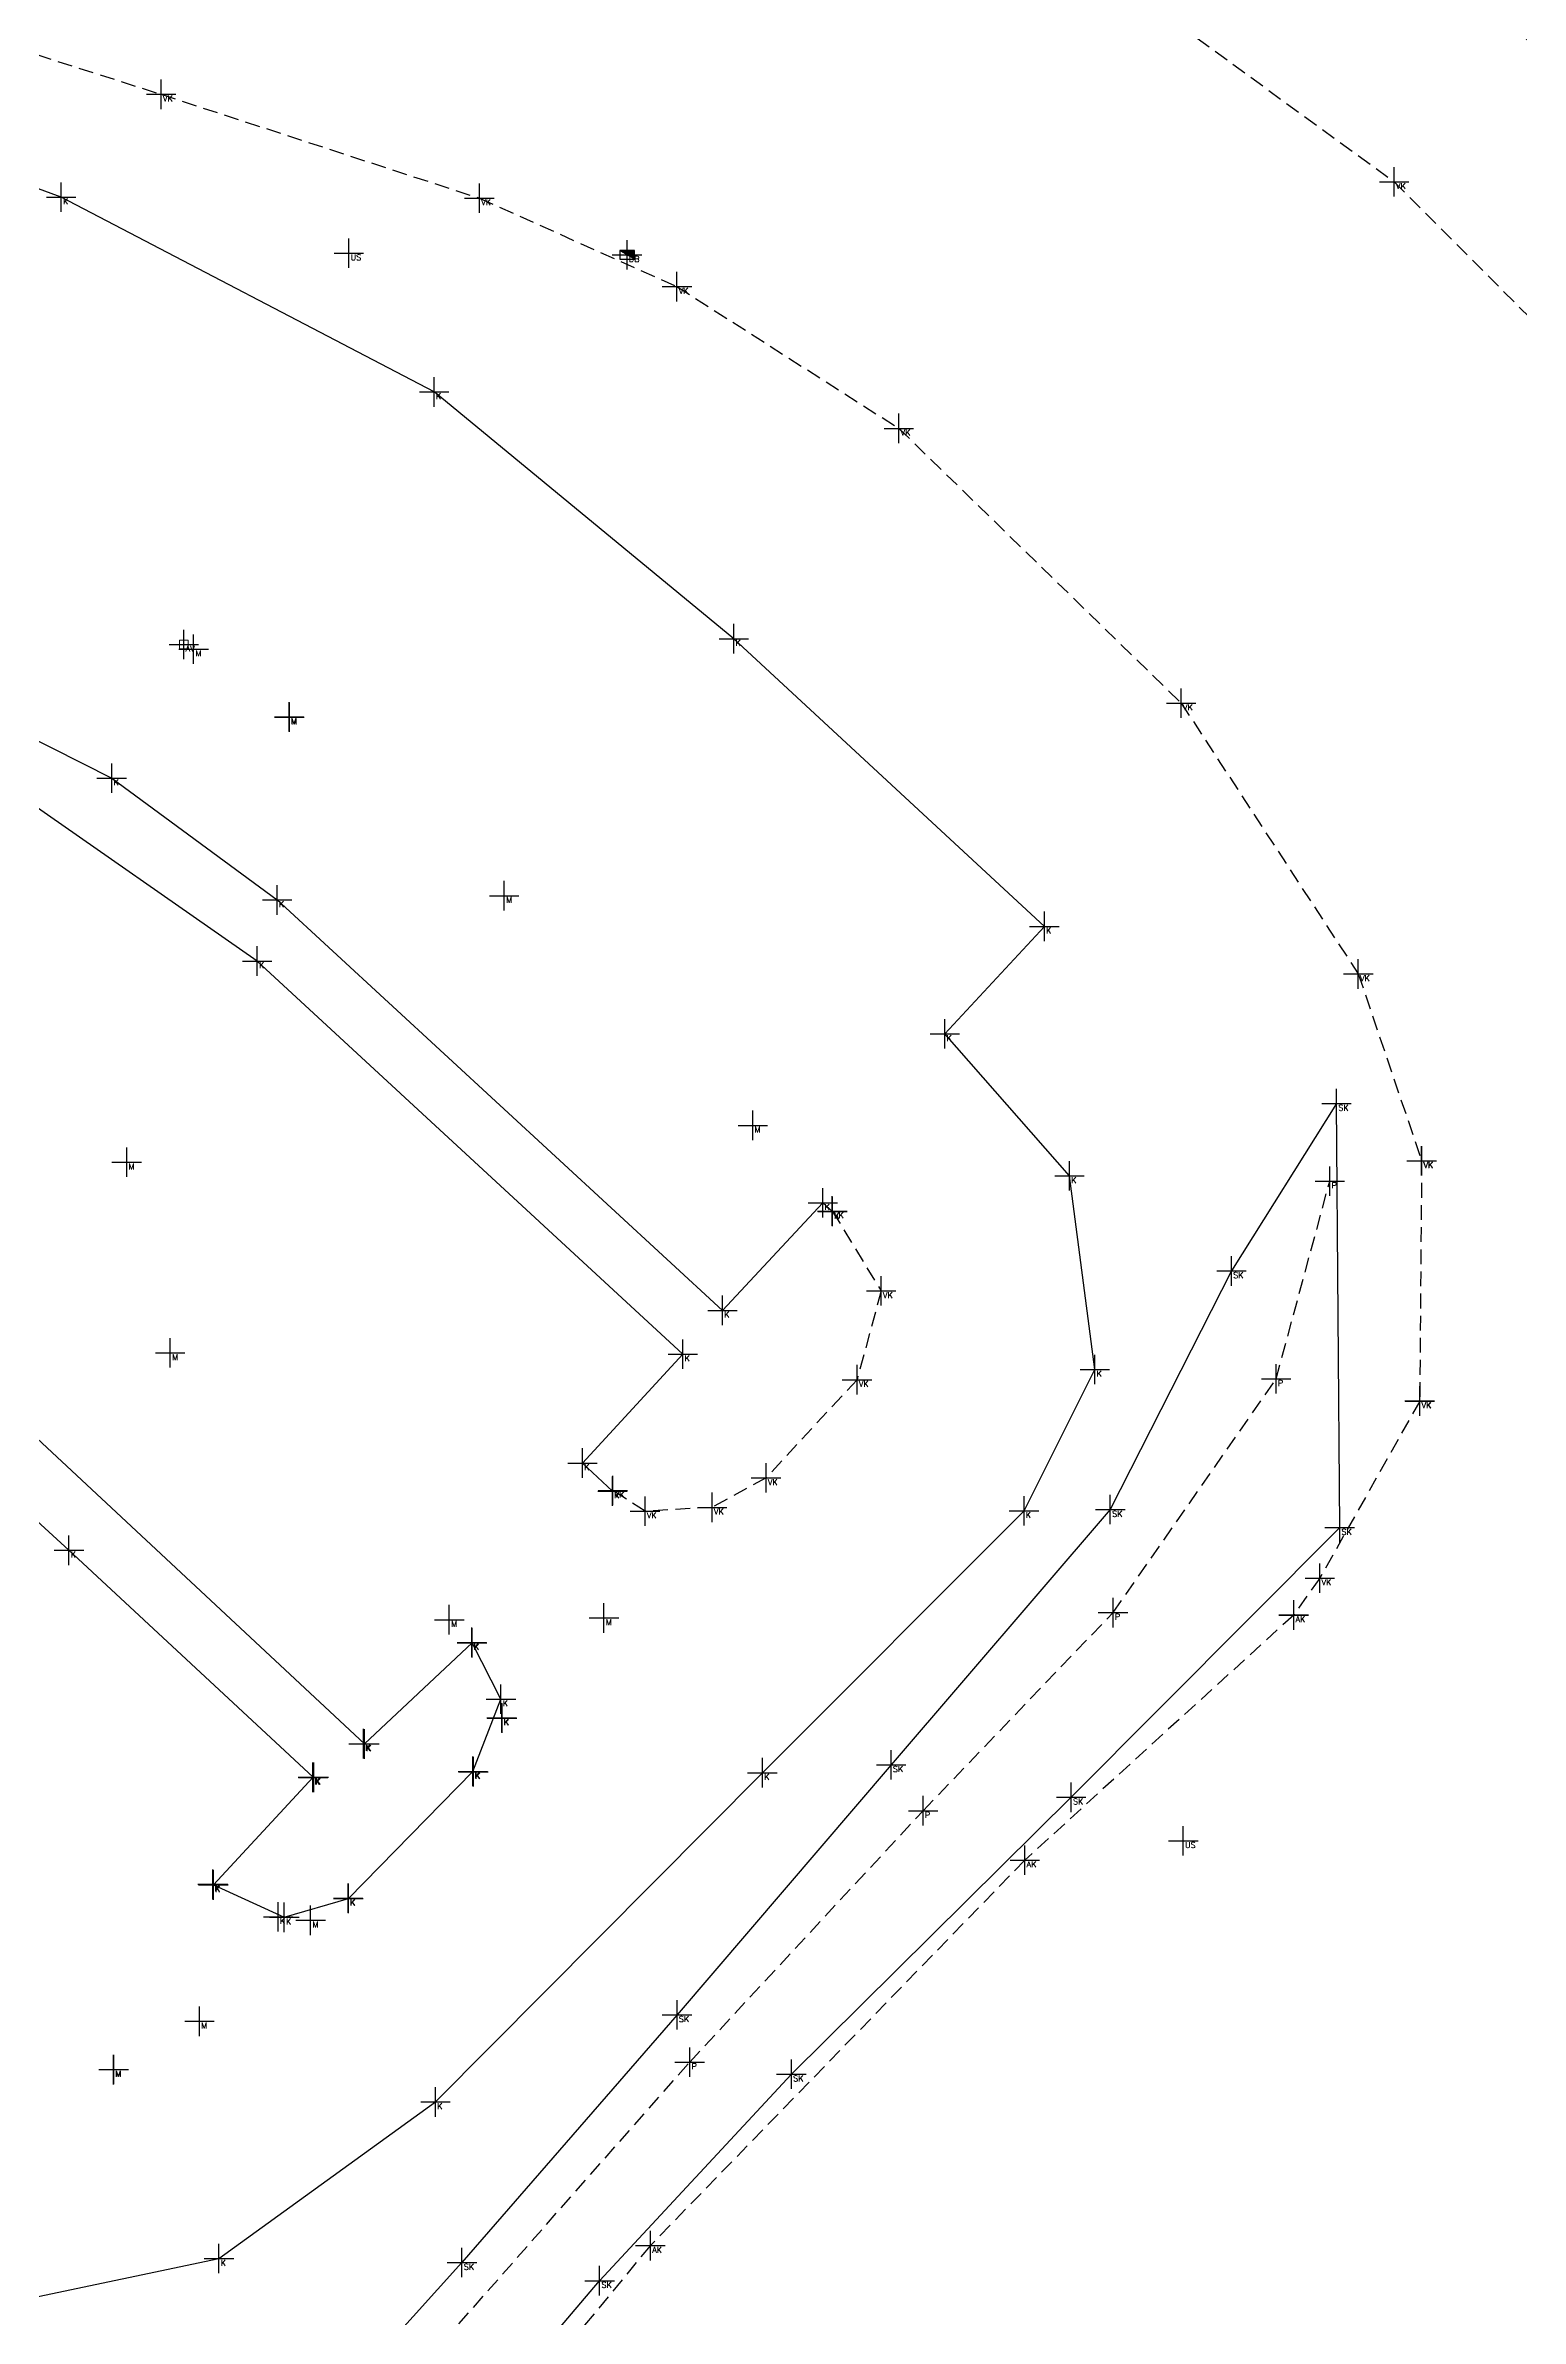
# Model space of a CAD drawing. Header units: metres. Extents: x 113488 to 113987, y 6281306 to 6282136.
# Drawn here: x 113759.7 to 113809.7, y 6281435.2 to 6281512.3 of the extents above; entities that cross this region are included whole.
import ezdxf
from ezdxf.enums import TextEntityAlignment as Align

# ---------------------------------------------------------------- set-up
doc = ezdxf.new("R2010")
doc.units = ezdxf.units.M
doc.header["$PDMODE"] = 2
doc.header["$PDSIZE"] = 0.5
doc.linetypes.add('DASHED', pattern=[0.75, 0.5, -0.25])
doc.linetypes.add('HIDDEN2', pattern=[0.1875, 0.125, -0.0625])
for name, color, linetype in [('M-0CODE', 7, 'Continuous'), ('M-2VA', 7, 'Continuous'), ('M-3YTOR', 7, 'Continuous'), ('M-BEF-BRUNNAR-INMÄTT', 7, 'Continuous'), ('M-BEF-SLÄNT', 4, 'Continuous'), ('M-BEF-VA-V', 4, 'HIDDEN2'), ('M-BEF-VA-V-INMÄTT', 7, 'Continuous'), ('M-BEF-VÄGKANT', 6, 'DASHED'), ('M-BEF-VÄGKANTSTÖD', 1, 'Continuous'), ('pntdesc', 1, 'Continuous')]:
    doc.layers.add(name, color=color, linetype=linetype)
doc.styles.get("Standard").update_dxf_attribs({"font": 'simplex8.shx'})

# ---------------------------------------------------------------- blocks, each defined once
blk = doc.blocks.new('meas')
at = {"color": 0}
blk.add_point((0, 0), dxfattribs=at)
at = {"layer": 'pntdesc'}
blk.add_attdef('PNTDESC', text='', height=1, dxfattribs=at).set_placement((0.3, -0.21), align=Align.TOP_LEFT)
blk = doc.blocks.new('AV')
at = {"layer": 'M-BEF-VA-V', "linetype": 'Continuous', "lineweight": 0, "flags": 128}
blk.add_lwpolyline([(-0.15, 0.15), (-0.15, -0.15), (0.15, -0.15), (0.15, 0.15)], close=True, dxfattribs=at)
blk = doc.blocks.new('BEF-DB')
blk.add_hatch(color=256).paths.add_polyline_path([(-0.25, 0.15), (0.25, -0.15), (0.25, 0.15)])
blk.add_line((0.25, -0.15), (-0.25, 0.15))
at = {"flags": 128}
blk.add_lwpolyline([(-0.25, 0.15), (-0.25, -0.15), (0.25, -0.15), (0.25, 0.15)], close=True, dxfattribs=at)

msp = doc.modelspace()

# ---------------------------------------------------------------- linework, layer by layer
at = {"layer": 'M-BEF-SLÄNT'}
msp.add_polyline3d([(113768.098, 6281431.954, 5.44), (113768.102, 6281431.971, 5.442), (113768.137, 6281431.977, 5.442), (113768.968, 6281429.885, 5.436), (113771.032, 6281427.725, 5.993), (113778.492, 6281436.518, 6.127), (113784.99, 6281443.517, 6.197), (113794.471, 6281452.903, 6.258), (113803.568, 6281462.046, 6.213), (113803.462, 6281476.42, 5.64), (113799.901, 6281470.744, 5.773), (113795.796, 6281462.657, 5.807), (113788.368, 6281454.004, 5.699), (113781.113, 6281445.529, 5.641), (113773.827, 6281437.132, 5.543), (113768.878, 6281431.641, 5.451), (113765.572, 6281432.155, 5.384), (113756.387, 6281433.141, 5.296), (113749.931, 6281434.579, 5.246), (113737.029, 6281437.551, 5.091), (113725.431, 6281441.597, 4.809), (113714.817, 6281446.565, 4.675)], dxfattribs=at)
at = {"layer": 'M-BEF-VÄGKANT'}
for points in [[(113813.984, 6281508.011, 5.586), (113807.119, 6281515.565, 5.636), (113799.623, 6281523.8, 5.732), (113792.608, 6281531.566, 5.835), (113786.156, 6281538.61, 5.852), (113783.6, 6281540.518, 5.856), (113778.937, 6281539.776, 5.81), (113777.174, 6281537.355, 5.766), (113775.576, 6281532.769, 5.688), (113775.482, 6281525.881, 5.591), (113777.774, 6281522.976, 5.556), (113777.781, 6281522.979, 5.556), (113781.961, 6281520.845, 5.576), (113789.107, 6281518.112, 5.63), (113796.316, 6281514.301, 5.679), (113805.415, 6281507.664, 5.723), (113812.429, 6281500.635, 5.792)], [(113750.13, 6281514.939, 5.754), (113763.634, 6281510.631, 5.526), (113774.416, 6281507.111, 5.402), (113781.112, 6281504.113, 5.392), (113788.632, 6281499.307, 5.39), (113798.199, 6281489.993, 5.505), (113804.198, 6281480.813, 5.704), (113806.346, 6281474.481, 5.885), (113806.345, 6281474.477, 5.882), (113806.28, 6281466.338, 6.15), (113806.283, 6281466.334, 6.145), (113802.893, 6281460.334, 6.232)], [(113770.74, 6281431.677, 5.109), (113781.544, 6281443.927, 5.234), (113789.452, 6281452.45, 5.245), (113795.889, 6281459.164, 5.358), (113801.414, 6281467.086, 5.36), (113803.232, 6281473.79, 5.535)], [(113786.376, 6281472.776, 5.893), (113788.031, 6281470.07, 5.839), (113787.214, 6281467.059, 5.816), (113784.131, 6281463.73, 5.763), (113782.305, 6281462.73, 5.721), (113780.029, 6281462.604, 5.713), (113778.941, 6281463.305, 5.7)], [(113802.893, 6281460.334, 6.232), (113802.01, 6281459.087, 6.226), (113802.009, 6281459.083, 6.227), (113792.901, 6281450.775, 6.175), (113780.211, 6281437.708, 6.077), (113772.106, 6281427.894, 6.047), (113760.41, 6281424.385, 3.032), (113750.508, 6281425.877, 3.39), (113741.544, 6281428.698, 3.625), (113730.238, 6281432.672, 3.896), (113720.318, 6281436.909, 4.081), (113711.766, 6281441.252, 4.216), (113710.817, 6281443.186, 4.262), (113711.551, 6281445.591, 4.42)]]:
    msp.add_polyline3d(points, dxfattribs=at)
at = {"layer": 'M-BEF-VÄGKANTSTÖD'}
for points in [[(113707.716, 6281518.907, 5.902), (113710.262, 6281518.706, 5.879), (113707.591, 6281514.488, 5.916), (113720.414, 6281506.393, 5.741), (113729.531, 6281500.664, 5.645), (113734.065, 6281498.577, 5.629), (113744.203, 6281494.947, 5.755), (113754.775, 6281491.077, 5.708), (113761.959, 6281487.451, 5.616), (113767.565, 6281483.322, 5.674), (113782.655, 6281469.409, 5.98), (113786.055, 6281473.057, 5.896), (113786.383, 6281472.759, 5.89)], [(113778.929, 6281463.283, 5.698), (113777.911, 6281464.235, 5.692), (113781.312, 6281467.925, 5.81), (113766.889, 6281481.25, 5.644), (113758.693, 6281486.96, 5.614), (113752.34, 6281489.805, 5.741), (113747.8, 6281491.416, 5.807), (113734.181, 6281496.381, 5.63), (113730.393, 6281497.893, 5.618), (113726.439, 6281500.152, 5.661), (113718.363, 6281505.25, 5.796), (113707.344, 6281512.277, 5.964)], [(113784.005, 6281453.738, 5.828), (113792.871, 6281462.615, 5.918), (113795.269, 6281467.407, 5.967), (113794.411, 6281473.967, 6.029), (113790.187, 6281478.781, 6.036), (113793.56, 6281482.426, 6.128), (113783.037, 6281492.177, 6.004), (113772.882, 6281500.54, 5.844), (113760.248, 6281507.144, 5.957), (113751.863, 6281510.219, 5.988), (113751.863, 6281510.213, 5.989)], [(113753.465, 6281467.725, 5.412), (113760.51, 6281461.276, 5.499), (113768.78, 6281453.587, 5.614), (113765.402, 6281449.932, 5.531), (113767.805, 6281448.837, 5.511), (113769.977, 6281449.477, 5.541), (113774.196, 6281453.782, 5.596), (113775.148, 6281456.232, 5.588), (113774.168, 6281458.139, 5.547), (113770.521, 6281454.712, 5.595), (113757.227, 6281467.109, 5.467)], [(113772.931, 6281442.577, 5.692), (113784.005, 6281453.738, 5.828)], [(113711.545, 6281445.562, 4.422), (113713.265, 6281448.039, 4.65), (113715.253, 6281449.383, 4.745), (113717.861, 6281449.152, 4.76), (113720.26, 6281448.29, 4.799), (113735.519, 6281442.805, 5.092), (113750.373, 6281437.426, 5.428), (113754.06, 6281436.379, 5.478), (113759.038, 6281435.891, 5.517), (113765.591, 6281437.268, 5.564), (113772.931, 6281442.577, 5.692)]]:
    msp.add_polyline3d(points, dxfattribs=at)

# ---------------------------------------------------------------- block references
at = {"layer": 'M-0CODE', "color": 7}
ref = msp.add_blockref('meas', (113769.995, 6281505.246, 6.808), dxfattribs=dict(at, xscale=0.2, yscale=0.2, zscale=0.2))
ref.add_attrib('PNTDESC', 'US', dxfattribs={"layer": 'pntdesc', "height": 0.2}).set_placement((113770.055, 6281505.204, 6.808), align=Align.TOP_LEFT)
ref = msp.add_blockref('meas', (113798.268, 6281451.43, 4.782), dxfattribs=dict(at, xscale=0.2, yscale=0.2, zscale=0.2))
ref.add_attrib('PNTDESC', 'US', dxfattribs={"layer": 'pntdesc', "height": 0.2}).set_placement((113798.328, 6281451.388, 4.782), align=Align.TOP_LEFT)
at = {"layer": 'M-2VA', "color": 150}
ref = msp.add_blockref('meas', (113779.421, 6281505.189, 5.37), dxfattribs=dict(at, xscale=0.2, yscale=0.2, zscale=0.2))
ref.add_attrib('PNTDESC', 'DB', dxfattribs={"layer": 'pntdesc', "height": 0.2}).set_placement((113779.481, 6281505.147, 5.37), align=Align.TOP_LEFT)
at = {"layer": 'M-2VA', "color": 130}
ref = msp.add_blockref('meas', (113764.401, 6281491.982, 5.521), dxfattribs=dict(at, xscale=0.2, yscale=0.2, zscale=0.2))
ref.add_attrib('PNTDESC', 'AV', dxfattribs={"layer": 'pntdesc', "height": 0.2}).set_placement((113764.461, 6281491.94, 5.521), align=Align.TOP_LEFT)
at = {"layer": 'M-3YTOR', "color": 50}
ref = msp.add_blockref('meas', (113763.634, 6281510.631, 5.526), dxfattribs=dict(at, xscale=0.2, yscale=0.2, zscale=0.2))
ref.add_attrib('PNTDESC', 'VK', dxfattribs={"layer": 'pntdesc', "height": 0.2}).set_placement((113763.694, 6281510.589, 5.526), align=Align.TOP_LEFT)
ref = msp.add_blockref('meas', (113805.415, 6281507.664, 5.723), dxfattribs=dict(at, xscale=0.2, yscale=0.2, zscale=0.2))
ref.add_attrib('PNTDESC', 'VK', dxfattribs={"layer": 'pntdesc', "height": 0.2}).set_placement((113805.475, 6281507.622, 5.723), align=Align.TOP_LEFT)
at = {"layer": 'M-3YTOR', "color": 130}
ref = msp.add_blockref('meas', (113760.248, 6281507.144, 5.957), dxfattribs=dict(at, xscale=0.2, yscale=0.2, zscale=0.2))
ref.add_attrib('PNTDESC', 'K', dxfattribs={"layer": 'pntdesc', "height": 0.2}).set_placement((113760.308, 6281507.102, 5.957), align=Align.TOP_LEFT)
at = {"layer": 'M-3YTOR', "color": 50}
ref = msp.add_blockref('meas', (113774.416, 6281507.111, 5.402), dxfattribs=dict(at, xscale=0.2, yscale=0.2, zscale=0.2))
ref.add_attrib('PNTDESC', 'VK', dxfattribs={"layer": 'pntdesc', "height": 0.2}).set_placement((113774.476, 6281507.069, 5.402), align=Align.TOP_LEFT)
ref = msp.add_blockref('meas', (113781.112, 6281504.113, 5.392), dxfattribs=dict(at, xscale=0.2, yscale=0.2, zscale=0.2))
ref.add_attrib('PNTDESC', 'VK', dxfattribs={"layer": 'pntdesc', "height": 0.2}).set_placement((113781.172, 6281504.071, 5.392), align=Align.TOP_LEFT)
at = {"layer": 'M-3YTOR', "color": 130}
ref = msp.add_blockref('meas', (113772.882, 6281500.54, 5.844), dxfattribs=dict(at, xscale=0.2, yscale=0.2, zscale=0.2))
ref.add_attrib('PNTDESC', 'K', dxfattribs={"layer": 'pntdesc', "height": 0.2}).set_placement((113772.942, 6281500.498, 5.844), align=Align.TOP_LEFT)
at = {"layer": 'M-3YTOR', "color": 50}
ref = msp.add_blockref('meas', (113788.632, 6281499.307, 5.39), dxfattribs=dict(at, xscale=0.2, yscale=0.2, zscale=0.2))
ref.add_attrib('PNTDESC', 'VK', dxfattribs={"layer": 'pntdesc', "height": 0.2}).set_placement((113788.692, 6281499.265, 5.39), align=Align.TOP_LEFT)
at = {"layer": 'M-3YTOR', "color": 130}
ref = msp.add_blockref('meas', (113783.037, 6281492.177, 6.004), dxfattribs=dict(at, xscale=0.2, yscale=0.2, zscale=0.2))
ref.add_attrib('PNTDESC', 'K', dxfattribs={"layer": 'pntdesc', "height": 0.2}).set_placement((113783.097, 6281492.135, 6.004), align=Align.TOP_LEFT)
at = {"layer": 'M-3YTOR', "color": 90}
ref = msp.add_blockref('meas', (113764.733, 6281491.823, 5.525), dxfattribs=dict(at, xscale=0.2, yscale=0.2, zscale=0.2))
ref.add_attrib('PNTDESC', 'M', dxfattribs={"layer": 'pntdesc', "height": 0.2}).set_placement((113764.793, 6281491.781, 5.525), align=Align.TOP_LEFT)
at = {"layer": 'M-3YTOR', "color": 50}
ref = msp.add_blockref('meas', (113798.199, 6281489.993, 5.505), dxfattribs=dict(at, xscale=0.2, yscale=0.2, zscale=0.2))
ref.add_attrib('PNTDESC', 'VK', dxfattribs={"layer": 'pntdesc', "height": 0.2}).set_placement((113798.259, 6281489.951, 5.505), align=Align.TOP_LEFT)
at = {"layer": 'M-3YTOR', "color": 90}
ref = msp.add_blockref('meas', (113767.971, 6281489.531, 5.583), dxfattribs=dict(at, xscale=0.2, yscale=0.2, zscale=0.2))
ref.add_attrib('PNTDESC', 'M', dxfattribs={"layer": 'pntdesc', "height": 0.2}).set_placement((113768.031, 6281489.489, 5.583), align=Align.TOP_LEFT)
ref = msp.add_blockref('meas', (113767.977, 6281489.516, 5.58), dxfattribs=dict(at, xscale=0.2, yscale=0.2, zscale=0.2))
ref.add_attrib('PNTDESC', 'M', dxfattribs={"layer": 'pntdesc', "height": 0.2}).set_placement((113768.037, 6281489.474, 5.58), align=Align.TOP_LEFT)
at = {"layer": 'M-3YTOR', "color": 130}
ref = msp.add_blockref('meas', (113761.959, 6281487.451, 5.616), dxfattribs=dict(at, xscale=0.2, yscale=0.2, zscale=0.2))
ref.add_attrib('PNTDESC', 'K', dxfattribs={"layer": 'pntdesc', "height": 0.2}).set_placement((113762.019, 6281487.409, 5.616), align=Align.TOP_LEFT)
ref = msp.add_blockref('meas', (113767.565, 6281483.322, 5.674), dxfattribs=dict(at, xscale=0.2, yscale=0.2, zscale=0.2))
ref.add_attrib('PNTDESC', 'K', dxfattribs={"layer": 'pntdesc', "height": 0.2}).set_placement((113767.625, 6281483.28, 5.674), align=Align.TOP_LEFT)
at = {"layer": 'M-3YTOR', "color": 90}
ref = msp.add_blockref('meas', (113775.259, 6281483.465, 5.737), dxfattribs=dict(at, xscale=0.2, yscale=0.2, zscale=0.2))
ref.add_attrib('PNTDESC', 'M', dxfattribs={"layer": 'pntdesc', "height": 0.2}).set_placement((113775.319, 6281483.423, 5.737), align=Align.TOP_LEFT)
at = {"layer": 'M-3YTOR', "color": 130}
ref = msp.add_blockref('meas', (113793.56, 6281482.426, 6.128), dxfattribs=dict(at, xscale=0.2, yscale=0.2, zscale=0.2))
ref.add_attrib('PNTDESC', 'K', dxfattribs={"layer": 'pntdesc', "height": 0.2}).set_placement((113793.62, 6281482.384, 6.128), align=Align.TOP_LEFT)
ref = msp.add_blockref('meas', (113766.889, 6281481.25, 5.644), dxfattribs=dict(at, xscale=0.2, yscale=0.2, zscale=0.2))
ref.add_attrib('PNTDESC', 'K', dxfattribs={"layer": 'pntdesc', "height": 0.2}).set_placement((113766.949, 6281481.208, 5.644), align=Align.TOP_LEFT)
at = {"layer": 'M-3YTOR', "color": 50}
ref = msp.add_blockref('meas', (113804.198, 6281480.813, 5.704), dxfattribs=dict(at, xscale=0.2, yscale=0.2, zscale=0.2))
ref.add_attrib('PNTDESC', 'VK', dxfattribs={"layer": 'pntdesc', "height": 0.2}).set_placement((113804.258, 6281480.771, 5.704), align=Align.TOP_LEFT)
at = {"layer": 'M-3YTOR', "color": 130}
ref = msp.add_blockref('meas', (113790.187, 6281478.781, 6.036), dxfattribs=dict(at, xscale=0.2, yscale=0.2, zscale=0.2))
ref.add_attrib('PNTDESC', 'K', dxfattribs={"layer": 'pntdesc', "height": 0.2}).set_placement((113790.247, 6281478.739, 6.036), align=Align.TOP_LEFT)
at = {"layer": 'M-3YTOR', "color": 20}
ref = msp.add_blockref('meas', (113803.462, 6281476.42, 5.64), dxfattribs=dict(at, xscale=0.2, yscale=0.2, zscale=0.2))
ref.add_attrib('PNTDESC', 'SK', dxfattribs={"layer": 'pntdesc', "height": 0.2}).set_placement((113803.522, 6281476.378, 5.64), align=Align.TOP_LEFT)
at = {"layer": 'M-3YTOR', "color": 90}
ref = msp.add_blockref('meas', (113783.682, 6281475.681, 5.866), dxfattribs=dict(at, xscale=0.2, yscale=0.2, zscale=0.2))
ref.add_attrib('PNTDESC', 'M', dxfattribs={"layer": 'pntdesc', "height": 0.2}).set_placement((113783.742, 6281475.639, 5.866), align=Align.TOP_LEFT)
ref = msp.add_blockref('meas', (113762.467, 6281474.431, 5.434), dxfattribs=dict(at, xscale=0.2, yscale=0.2, zscale=0.2))
ref.add_attrib('PNTDESC', 'M', dxfattribs={"layer": 'pntdesc', "height": 0.2}).set_placement((113762.527, 6281474.389, 5.434), align=Align.TOP_LEFT)
at = {"layer": 'M-3YTOR', "color": 50}
ref = msp.add_blockref('meas', (113806.345, 6281474.477, 5.882), dxfattribs=dict(at, xscale=0.2, yscale=0.2, zscale=0.2))
ref.add_attrib('PNTDESC', 'VK', dxfattribs={"layer": 'pntdesc', "height": 0.2}).set_placement((113806.405, 6281474.435, 5.882), align=Align.TOP_LEFT)
ref = msp.add_blockref('meas', (113806.346, 6281474.481, 5.885), dxfattribs=dict(at, xscale=0.2, yscale=0.2, zscale=0.2))
ref.add_attrib('PNTDESC', 'VK', dxfattribs={"layer": 'pntdesc', "height": 0.2}).set_placement((113806.406, 6281474.439, 5.885), align=Align.TOP_LEFT)
at = {"layer": 'M-3YTOR', "color": 130}
ref = msp.add_blockref('meas', (113794.411, 6281473.967, 6.029), dxfattribs=dict(at, xscale=0.2, yscale=0.2, zscale=0.2))
ref.add_attrib('PNTDESC', 'K', dxfattribs={"layer": 'pntdesc', "height": 0.2}).set_placement((113794.471, 6281473.925, 6.029), align=Align.TOP_LEFT)
at = {"layer": 'M-3YTOR', "color": 164}
ref = msp.add_blockref('meas', (113803.232, 6281473.79, 5.535), dxfattribs=dict(at, xscale=0.2, yscale=0.2, zscale=0.2))
ref.add_attrib('PNTDESC', 'P', dxfattribs={"layer": 'pntdesc', "height": 0.2}).set_placement((113803.292, 6281473.748, 5.535), align=Align.TOP_LEFT)
at = {"layer": 'M-3YTOR', "color": 130}
ref = msp.add_blockref('meas', (113786.055, 6281473.057, 5.896), dxfattribs=dict(at, xscale=0.2, yscale=0.2, zscale=0.2))
ref.add_attrib('PNTDESC', 'K', dxfattribs={"layer": 'pntdesc', "height": 0.2}).set_placement((113786.115, 6281473.015, 5.896), align=Align.TOP_LEFT)
at = {"layer": 'M-3YTOR', "color": 50}
ref = msp.add_blockref('meas', (113786.376, 6281472.776, 5.893), dxfattribs=dict(at, xscale=0.2, yscale=0.2, zscale=0.2))
ref.add_attrib('PNTDESC', 'VK', dxfattribs={"layer": 'pntdesc', "height": 0.2}).set_placement((113786.436, 6281472.734, 5.893), align=Align.TOP_LEFT)
at = {"layer": 'M-3YTOR', "color": 130}
ref = msp.add_blockref('meas', (113786.383, 6281472.759, 5.89), dxfattribs=dict(at, xscale=0.2, yscale=0.2, zscale=0.2))
ref.add_attrib('PNTDESC', 'K', dxfattribs={"layer": 'pntdesc', "height": 0.2}).set_placement((113786.443, 6281472.717, 5.89), align=Align.TOP_LEFT)
at = {"layer": 'M-3YTOR', "color": 20}
ref = msp.add_blockref('meas', (113799.901, 6281470.744, 5.773), dxfattribs=dict(at, xscale=0.2, yscale=0.2, zscale=0.2))
ref.add_attrib('PNTDESC', 'SK', dxfattribs={"layer": 'pntdesc', "height": 0.2}).set_placement((113799.961, 6281470.702, 5.773), align=Align.TOP_LEFT)
at = {"layer": 'M-3YTOR', "color": 50}
ref = msp.add_blockref('meas', (113788.031, 6281470.07, 5.839), dxfattribs=dict(at, xscale=0.2, yscale=0.2, zscale=0.2))
ref.add_attrib('PNTDESC', 'VK', dxfattribs={"layer": 'pntdesc', "height": 0.2}).set_placement((113788.091, 6281470.028, 5.839), align=Align.TOP_LEFT)
at = {"layer": 'M-3YTOR', "color": 130}
ref = msp.add_blockref('meas', (113782.655, 6281469.409, 5.98), dxfattribs=dict(at, xscale=0.2, yscale=0.2, zscale=0.2))
ref.add_attrib('PNTDESC', 'K', dxfattribs={"layer": 'pntdesc', "height": 0.2}).set_placement((113782.715, 6281469.367, 5.98), align=Align.TOP_LEFT)
at = {"layer": 'M-3YTOR', "color": 90}
ref = msp.add_blockref('meas', (113763.941, 6281467.969, 5.418), dxfattribs=dict(at, xscale=0.2, yscale=0.2, zscale=0.2))
ref.add_attrib('PNTDESC', 'M', dxfattribs={"layer": 'pntdesc', "height": 0.2}).set_placement((113764.001, 6281467.927, 5.418), align=Align.TOP_LEFT)
at = {"layer": 'M-3YTOR', "color": 130}
ref = msp.add_blockref('meas', (113781.312, 6281467.925, 5.81), dxfattribs=dict(at, xscale=0.2, yscale=0.2, zscale=0.2))
ref.add_attrib('PNTDESC', 'K', dxfattribs={"layer": 'pntdesc', "height": 0.2}).set_placement((113781.372, 6281467.883, 5.81), align=Align.TOP_LEFT)
ref = msp.add_blockref('meas', (113795.269, 6281467.407, 5.967), dxfattribs=dict(at, xscale=0.2, yscale=0.2, zscale=0.2))
ref.add_attrib('PNTDESC', 'K', dxfattribs={"layer": 'pntdesc', "height": 0.2}).set_placement((113795.329, 6281467.365, 5.967), align=Align.TOP_LEFT)
at = {"layer": 'M-3YTOR', "color": 50}
ref = msp.add_blockref('meas', (113787.214, 6281467.059, 5.816), dxfattribs=dict(at, xscale=0.2, yscale=0.2, zscale=0.2))
ref.add_attrib('PNTDESC', 'VK', dxfattribs={"layer": 'pntdesc', "height": 0.2}).set_placement((113787.274, 6281467.017, 5.816), align=Align.TOP_LEFT)
at = {"layer": 'M-3YTOR', "color": 164}
ref = msp.add_blockref('meas', (113801.414, 6281467.086, 5.36), dxfattribs=dict(at, xscale=0.2, yscale=0.2, zscale=0.2))
ref.add_attrib('PNTDESC', 'P', dxfattribs={"layer": 'pntdesc', "height": 0.2}).set_placement((113801.474, 6281467.044, 5.36), align=Align.TOP_LEFT)
at = {"layer": 'M-3YTOR', "color": 50}
ref = msp.add_blockref('meas', (113806.28, 6281466.338, 6.15), dxfattribs=dict(at, xscale=0.2, yscale=0.2, zscale=0.2))
ref.add_attrib('PNTDESC', 'VK', dxfattribs={"layer": 'pntdesc', "height": 0.2}).set_placement((113806.34, 6281466.296, 6.15), align=Align.TOP_LEFT)
ref = msp.add_blockref('meas', (113806.283, 6281466.334, 6.145), dxfattribs=dict(at, xscale=0.2, yscale=0.2, zscale=0.2))
ref.add_attrib('PNTDESC', 'VK', dxfattribs={"layer": 'pntdesc', "height": 0.2}).set_placement((113806.343, 6281466.292, 6.145), align=Align.TOP_LEFT)
at = {"layer": 'M-3YTOR', "color": 130}
ref = msp.add_blockref('meas', (113777.911, 6281464.235, 5.692), dxfattribs=dict(at, xscale=0.2, yscale=0.2, zscale=0.2))
ref.add_attrib('PNTDESC', 'K', dxfattribs={"layer": 'pntdesc', "height": 0.2}).set_placement((113777.971, 6281464.193, 5.692), align=Align.TOP_LEFT)
at = {"layer": 'M-3YTOR', "color": 50}
ref = msp.add_blockref('meas', (113784.131, 6281463.73, 5.763), dxfattribs=dict(at, xscale=0.2, yscale=0.2, zscale=0.2))
ref.add_attrib('PNTDESC', 'VK', dxfattribs={"layer": 'pntdesc', "height": 0.2}).set_placement((113784.191, 6281463.688, 5.763), align=Align.TOP_LEFT)
at = {"layer": 'M-3YTOR', "color": 130}
ref = msp.add_blockref('meas', (113778.929, 6281463.283, 5.698), dxfattribs=dict(at, xscale=0.2, yscale=0.2, zscale=0.2))
ref.add_attrib('PNTDESC', 'K', dxfattribs={"layer": 'pntdesc', "height": 0.2}).set_placement((113778.989, 6281463.241, 5.698), align=Align.TOP_LEFT)
at = {"layer": 'M-3YTOR', "color": 50}
ref = msp.add_blockref('meas', (113778.939, 6281463.304, 5.698), dxfattribs=dict(at, xscale=0.2, yscale=0.2, zscale=0.2))
ref.add_attrib('PNTDESC', 'VK', dxfattribs={"layer": 'pntdesc', "height": 0.2}).set_placement((113778.999, 6281463.262, 5.698), align=Align.TOP_LEFT)
ref = msp.add_blockref('meas', (113778.941, 6281463.305, 5.7), dxfattribs=dict(at, xscale=0.2, yscale=0.2, zscale=0.2))
ref.add_attrib('PNTDESC', 'VK', dxfattribs={"layer": 'pntdesc', "height": 0.2}).set_placement((113779.001, 6281463.263, 5.7), align=Align.TOP_LEFT)
ref = msp.add_blockref('meas', (113780.029, 6281462.604, 5.713), dxfattribs=dict(at, xscale=0.2, yscale=0.2, zscale=0.2))
ref.add_attrib('PNTDESC', 'VK', dxfattribs={"layer": 'pntdesc', "height": 0.2}).set_placement((113780.089, 6281462.562, 5.713), align=Align.TOP_LEFT)
ref = msp.add_blockref('meas', (113782.305, 6281462.73, 5.721), dxfattribs=dict(at, xscale=0.2, yscale=0.2, zscale=0.2))
ref.add_attrib('PNTDESC', 'VK', dxfattribs={"layer": 'pntdesc', "height": 0.2}).set_placement((113782.365, 6281462.688, 5.721), align=Align.TOP_LEFT)
at = {"layer": 'M-3YTOR', "color": 130}
ref = msp.add_blockref('meas', (113792.871, 6281462.615, 5.918), dxfattribs=dict(at, xscale=0.2, yscale=0.2, zscale=0.2))
ref.add_attrib('PNTDESC', 'K', dxfattribs={"layer": 'pntdesc', "height": 0.2}).set_placement((113792.931, 6281462.573, 5.918), align=Align.TOP_LEFT)
at = {"layer": 'M-3YTOR', "color": 20}
ref = msp.add_blockref('meas', (113795.796, 6281462.657, 5.807), dxfattribs=dict(at, xscale=0.2, yscale=0.2, zscale=0.2))
ref.add_attrib('PNTDESC', 'SK', dxfattribs={"layer": 'pntdesc', "height": 0.2}).set_placement((113795.856, 6281462.615, 5.807), align=Align.TOP_LEFT)
ref = msp.add_blockref('meas', (113803.568, 6281462.046, 6.213), dxfattribs=dict(at, xscale=0.2, yscale=0.2, zscale=0.2))
ref.add_attrib('PNTDESC', 'SK', dxfattribs={"layer": 'pntdesc', "height": 0.2}).set_placement((113803.628, 6281462.004, 6.213), align=Align.TOP_LEFT)
at = {"layer": 'M-3YTOR', "color": 130}
ref = msp.add_blockref('meas', (113760.51, 6281461.276, 5.499), dxfattribs=dict(at, xscale=0.2, yscale=0.2, zscale=0.2))
ref.add_attrib('PNTDESC', 'K', dxfattribs={"layer": 'pntdesc', "height": 0.2}).set_placement((113760.57, 6281461.234, 5.499), align=Align.TOP_LEFT)
at = {"layer": 'M-3YTOR', "color": 50}
ref = msp.add_blockref('meas', (113802.893, 6281460.334, 6.232), dxfattribs=dict(at, xscale=0.2, yscale=0.2, zscale=0.2))
ref.add_attrib('PNTDESC', 'VK', dxfattribs={"layer": 'pntdesc', "height": 0.2}).set_placement((113802.953, 6281460.292, 6.232), align=Align.TOP_LEFT)
at = {"layer": 'M-3YTOR', "color": 90}
ref = msp.add_blockref('meas', (113773.397, 6281458.924, 5.565), dxfattribs=dict(at, xscale=0.2, yscale=0.2, zscale=0.2))
ref.add_attrib('PNTDESC', 'M', dxfattribs={"layer": 'pntdesc', "height": 0.2}).set_placement((113773.457, 6281458.882, 5.565), align=Align.TOP_LEFT)
ref = msp.add_blockref('meas', (113778.639, 6281458.983, 5.666), dxfattribs=dict(at, xscale=0.2, yscale=0.2, zscale=0.2))
ref.add_attrib('PNTDESC', 'M', dxfattribs={"layer": 'pntdesc', "height": 0.2}).set_placement((113778.699, 6281458.941, 5.666), align=Align.TOP_LEFT)
at = {"layer": 'M-3YTOR', "color": 164}
ref = msp.add_blockref('meas', (113795.889, 6281459.164, 5.358), dxfattribs=dict(at, xscale=0.2, yscale=0.2, zscale=0.2))
ref.add_attrib('PNTDESC', 'P', dxfattribs={"layer": 'pntdesc', "height": 0.2}).set_placement((113795.949, 6281459.122, 5.358), align=Align.TOP_LEFT)
at = {"layer": 'M-3YTOR', "color": 28}
ref = msp.add_blockref('meas', (113802.009, 6281459.083, 6.227), dxfattribs=dict(at, xscale=0.2, yscale=0.2, zscale=0.2))
ref.add_attrib('PNTDESC', 'AK', dxfattribs={"layer": 'pntdesc', "height": 0.2}).set_placement((113802.069, 6281459.041, 6.227), align=Align.TOP_LEFT)
ref = msp.add_blockref('meas', (113802.01, 6281459.087, 6.226), dxfattribs=dict(at, xscale=0.2, yscale=0.2, zscale=0.2))
ref.add_attrib('PNTDESC', 'AK', dxfattribs={"layer": 'pntdesc', "height": 0.2}).set_placement((113802.07, 6281459.045, 6.226), align=Align.TOP_LEFT)
at = {"layer": 'M-3YTOR', "color": 130}
ref = msp.add_blockref('meas', (113774.161, 6281458.154, 5.554), dxfattribs=dict(at, xscale=0.2, yscale=0.2, zscale=0.2))
ref.add_attrib('PNTDESC', 'K', dxfattribs={"layer": 'pntdesc', "height": 0.2}).set_placement((113774.221, 6281458.112, 5.554), align=Align.TOP_LEFT)
ref = msp.add_blockref('meas', (113774.168, 6281458.139, 5.547), dxfattribs=dict(at, xscale=0.2, yscale=0.2, zscale=0.2))
ref.add_attrib('PNTDESC', 'K', dxfattribs={"layer": 'pntdesc', "height": 0.2}).set_placement((113774.228, 6281458.097, 5.547), align=Align.TOP_LEFT)
ref = msp.add_blockref('meas', (113775.148, 6281456.232, 5.588), dxfattribs=dict(at, xscale=0.2, yscale=0.2, zscale=0.2))
ref.add_attrib('PNTDESC', 'K', dxfattribs={"layer": 'pntdesc', "height": 0.2}).set_placement((113775.208, 6281456.19, 5.588), align=Align.TOP_LEFT)
ref = msp.add_blockref('meas', (113775.173, 6281455.596, 5.595), dxfattribs=dict(at, xscale=0.2, yscale=0.2, zscale=0.2))
ref.add_attrib('PNTDESC', 'K', dxfattribs={"layer": 'pntdesc', "height": 0.2}).set_placement((113775.233, 6281455.554, 5.595), align=Align.TOP_LEFT)
ref = msp.add_blockref('meas', (113775.185, 6281455.587, 5.595), dxfattribs=dict(at, xscale=0.2, yscale=0.2, zscale=0.2))
ref.add_attrib('PNTDESC', 'K', dxfattribs={"layer": 'pntdesc', "height": 0.2}).set_placement((113775.245, 6281455.545, 5.595), align=Align.TOP_LEFT)
ref = msp.add_blockref('meas', (113770.491, 6281454.72, 5.614), dxfattribs=dict(at, xscale=0.2, yscale=0.2, zscale=0.2))
ref.add_attrib('PNTDESC', 'K', dxfattribs={"layer": 'pntdesc', "height": 0.2}).set_placement((113770.551, 6281454.678, 5.614), align=Align.TOP_LEFT)
ref = msp.add_blockref('meas', (113770.521, 6281454.712, 5.595), dxfattribs=dict(at, xscale=0.2, yscale=0.2, zscale=0.2))
ref.add_attrib('PNTDESC', 'K', dxfattribs={"layer": 'pntdesc', "height": 0.2}).set_placement((113770.581, 6281454.67, 5.595), align=Align.TOP_LEFT)
ref = msp.add_blockref('meas', (113768.771, 6281453.582, 5.648), dxfattribs=dict(at, xscale=0.2, yscale=0.2, zscale=0.2))
ref.add_attrib('PNTDESC', 'K', dxfattribs={"layer": 'pntdesc', "height": 0.2}).set_placement((113768.831, 6281453.54, 5.648), align=Align.TOP_LEFT)
ref = msp.add_blockref('meas', (113768.78, 6281453.587, 5.614), dxfattribs=dict(at, xscale=0.2, yscale=0.2, zscale=0.2))
ref.add_attrib('PNTDESC', 'K', dxfattribs={"layer": 'pntdesc', "height": 0.2}).set_placement((113768.84, 6281453.545, 5.614), align=Align.TOP_LEFT)
ref = msp.add_blockref('meas', (113768.786, 6281453.578, 5.644), dxfattribs=dict(at, xscale=0.2, yscale=0.2, zscale=0.2))
ref.add_attrib('PNTDESC', 'K', dxfattribs={"layer": 'pntdesc', "height": 0.2}).set_placement((113768.846, 6281453.536, 5.644), align=Align.TOP_LEFT)
ref = msp.add_blockref('meas', (113768.807, 6281453.582, 5.636), dxfattribs=dict(at, xscale=0.2, yscale=0.2, zscale=0.2))
ref.add_attrib('PNTDESC', 'K', dxfattribs={"layer": 'pntdesc', "height": 0.2}).set_placement((113768.867, 6281453.54, 5.636), align=Align.TOP_LEFT)
ref = msp.add_blockref('meas', (113774.196, 6281453.782, 5.596), dxfattribs=dict(at, xscale=0.2, yscale=0.2, zscale=0.2))
ref.add_attrib('PNTDESC', 'K', dxfattribs={"layer": 'pntdesc', "height": 0.2}).set_placement((113774.256, 6281453.74, 5.596), align=Align.TOP_LEFT)
ref = msp.add_blockref('meas', (113774.215, 6281453.772, 5.59), dxfattribs=dict(at, xscale=0.2, yscale=0.2, zscale=0.2))
ref.add_attrib('PNTDESC', 'K', dxfattribs={"layer": 'pntdesc', "height": 0.2}).set_placement((113774.275, 6281453.73, 5.59), align=Align.TOP_LEFT)
ref = msp.add_blockref('meas', (113784.005, 6281453.738, 5.828), dxfattribs=dict(at, xscale=0.2, yscale=0.2, zscale=0.2))
ref.add_attrib('PNTDESC', 'K', dxfattribs={"layer": 'pntdesc', "height": 0.2}).set_placement((113784.065, 6281453.696, 5.828), align=Align.TOP_LEFT)
at = {"layer": 'M-3YTOR', "color": 20}
ref = msp.add_blockref('meas', (113788.368, 6281454.004, 5.699), dxfattribs=dict(at, xscale=0.2, yscale=0.2, zscale=0.2))
ref.add_attrib('PNTDESC', 'SK', dxfattribs={"layer": 'pntdesc', "height": 0.2}).set_placement((113788.428, 6281453.962, 5.699), align=Align.TOP_LEFT)
ref = msp.add_blockref('meas', (113794.471, 6281452.903, 6.258), dxfattribs=dict(at, xscale=0.2, yscale=0.2, zscale=0.2))
ref.add_attrib('PNTDESC', 'SK', dxfattribs={"layer": 'pntdesc', "height": 0.2}).set_placement((113794.531, 6281452.861, 6.258), align=Align.TOP_LEFT)
at = {"layer": 'M-3YTOR', "color": 164}
ref = msp.add_blockref('meas', (113789.452, 6281452.45, 5.245), dxfattribs=dict(at, xscale=0.2, yscale=0.2, zscale=0.2))
ref.add_attrib('PNTDESC', 'P', dxfattribs={"layer": 'pntdesc', "height": 0.2}).set_placement((113789.512, 6281452.408, 5.245), align=Align.TOP_LEFT)
at = {"layer": 'M-3YTOR', "color": 28}
ref = msp.add_blockref('meas', (113792.901, 6281450.775, 6.175), dxfattribs=dict(at, xscale=0.2, yscale=0.2, zscale=0.2))
ref.add_attrib('PNTDESC', 'AK', dxfattribs={"layer": 'pntdesc', "height": 0.2}).set_placement((113792.961, 6281450.733, 6.175), align=Align.TOP_LEFT)
at = {"layer": 'M-3YTOR', "color": 130}
ref = msp.add_blockref('meas', (113765.382, 6281449.96, 5.549), dxfattribs=dict(at, xscale=0.2, yscale=0.2, zscale=0.2))
ref.add_attrib('PNTDESC', 'K', dxfattribs={"layer": 'pntdesc', "height": 0.2}).set_placement((113765.442, 6281449.918, 5.549), align=Align.TOP_LEFT)
ref = msp.add_blockref('meas', (113765.388, 6281449.955, 5.548), dxfattribs=dict(at, xscale=0.2, yscale=0.2, zscale=0.2))
ref.add_attrib('PNTDESC', 'K', dxfattribs={"layer": 'pntdesc', "height": 0.2}).set_placement((113765.448, 6281449.913, 5.548), align=Align.TOP_LEFT)
ref = msp.add_blockref('meas', (113765.401, 6281449.943, 5.547), dxfattribs=dict(at, xscale=0.2, yscale=0.2, zscale=0.2))
ref.add_attrib('PNTDESC', 'K', dxfattribs={"layer": 'pntdesc', "height": 0.2}).set_placement((113765.461, 6281449.901, 5.547), align=Align.TOP_LEFT)
ref = msp.add_blockref('meas', (113765.402, 6281449.932, 5.531), dxfattribs=dict(at, xscale=0.2, yscale=0.2, zscale=0.2))
ref.add_attrib('PNTDESC', 'K', dxfattribs={"layer": 'pntdesc', "height": 0.2}).set_placement((113765.462, 6281449.89, 5.531), align=Align.TOP_LEFT)
ref = msp.add_blockref('meas', (113769.968, 6281449.482, 5.537), dxfattribs=dict(at, xscale=0.2, yscale=0.2, zscale=0.2))
ref.add_attrib('PNTDESC', 'K', dxfattribs={"layer": 'pntdesc', "height": 0.2}).set_placement((113770.028, 6281449.44, 5.537), align=Align.TOP_LEFT)
ref = msp.add_blockref('meas', (113769.977, 6281449.477, 5.541), dxfattribs=dict(at, xscale=0.2, yscale=0.2, zscale=0.2))
ref.add_attrib('PNTDESC', 'K', dxfattribs={"layer": 'pntdesc', "height": 0.2}).set_placement((113770.037, 6281449.435, 5.541), align=Align.TOP_LEFT)
ref = msp.add_blockref('meas', (113767.596, 6281448.854, 5.521), dxfattribs=dict(at, xscale=0.2, yscale=0.2, zscale=0.2))
ref.add_attrib('PNTDESC', 'K', dxfattribs={"layer": 'pntdesc', "height": 0.2}).set_placement((113767.656, 6281448.812, 5.521), align=Align.TOP_LEFT)
ref = msp.add_blockref('meas', (113767.805, 6281448.837, 5.511), dxfattribs=dict(at, xscale=0.2, yscale=0.2, zscale=0.2))
ref.add_attrib('PNTDESC', 'K', dxfattribs={"layer": 'pntdesc', "height": 0.2}).set_placement((113767.865, 6281448.795, 5.511), align=Align.TOP_LEFT)
at = {"layer": 'M-3YTOR', "color": 90}
ref = msp.add_blockref('meas', (113768.698, 6281448.735, 5.512), dxfattribs=dict(at, xscale=0.2, yscale=0.2, zscale=0.2))
ref.add_attrib('PNTDESC', 'M', dxfattribs={"layer": 'pntdesc', "height": 0.2}).set_placement((113768.758, 6281448.693, 5.512), align=Align.TOP_LEFT)
ref = msp.add_blockref('meas', (113764.932, 6281445.31, 5.443), dxfattribs=dict(at, xscale=0.2, yscale=0.2, zscale=0.2))
ref.add_attrib('PNTDESC', 'M', dxfattribs={"layer": 'pntdesc', "height": 0.2}).set_placement((113764.992, 6281445.268, 5.443), align=Align.TOP_LEFT)
at = {"layer": 'M-3YTOR', "color": 20}
ref = msp.add_blockref('meas', (113781.113, 6281445.529, 5.641), dxfattribs=dict(at, xscale=0.2, yscale=0.2, zscale=0.2))
ref.add_attrib('PNTDESC', 'SK', dxfattribs={"layer": 'pntdesc', "height": 0.2}).set_placement((113781.173, 6281445.487, 5.641), align=Align.TOP_LEFT)
at = {"layer": 'M-3YTOR', "color": 90}
ref = msp.add_blockref('meas', (113762.019, 6281443.673, 5.411), dxfattribs=dict(at, xscale=0.2, yscale=0.2, zscale=0.2))
ref.add_attrib('PNTDESC', 'M', dxfattribs={"layer": 'pntdesc', "height": 0.2}).set_placement((113762.079, 6281443.631, 5.411), align=Align.TOP_LEFT)
ref = msp.add_blockref('meas', (113762.025, 6281443.679, 5.414), dxfattribs=dict(at, xscale=0.2, yscale=0.2, zscale=0.2))
ref.add_attrib('PNTDESC', 'M', dxfattribs={"layer": 'pntdesc', "height": 0.2}).set_placement((113762.085, 6281443.637, 5.414), align=Align.TOP_LEFT)
at = {"layer": 'M-3YTOR', "color": 164}
ref = msp.add_blockref('meas', (113781.544, 6281443.927, 5.234), dxfattribs=dict(at, xscale=0.2, yscale=0.2, zscale=0.2))
ref.add_attrib('PNTDESC', 'P', dxfattribs={"layer": 'pntdesc', "height": 0.2}).set_placement((113781.604, 6281443.885, 5.234), align=Align.TOP_LEFT)
at = {"layer": 'M-3YTOR', "color": 20}
ref = msp.add_blockref('meas', (113784.99, 6281443.517, 6.197), dxfattribs=dict(at, xscale=0.2, yscale=0.2, zscale=0.2))
ref.add_attrib('PNTDESC', 'SK', dxfattribs={"layer": 'pntdesc', "height": 0.2}).set_placement((113785.05, 6281443.475, 6.197), align=Align.TOP_LEFT)
at = {"layer": 'M-3YTOR', "color": 130}
ref = msp.add_blockref('meas', (113772.931, 6281442.577, 5.692), dxfattribs=dict(at, xscale=0.2, yscale=0.2, zscale=0.2))
ref.add_attrib('PNTDESC', 'K', dxfattribs={"layer": 'pntdesc', "height": 0.2}).set_placement((113772.991, 6281442.535, 5.692), align=Align.TOP_LEFT)
at = {"layer": 'M-3YTOR', "color": 28}
ref = msp.add_blockref('meas', (113780.211, 6281437.708, 6.077), dxfattribs=dict(at, xscale=0.2, yscale=0.2, zscale=0.2))
ref.add_attrib('PNTDESC', 'AK', dxfattribs={"layer": 'pntdesc', "height": 0.2}).set_placement((113780.271, 6281437.666, 6.077), align=Align.TOP_LEFT)
at = {"layer": 'M-3YTOR', "color": 130}
ref = msp.add_blockref('meas', (113765.591, 6281437.268, 5.564), dxfattribs=dict(at, xscale=0.2, yscale=0.2, zscale=0.2))
ref.add_attrib('PNTDESC', 'K', dxfattribs={"layer": 'pntdesc', "height": 0.2}).set_placement((113765.651, 6281437.226, 5.564), align=Align.TOP_LEFT)
at = {"layer": 'M-3YTOR', "color": 20}
ref = msp.add_blockref('meas', (113773.827, 6281437.132, 5.543), dxfattribs=dict(at, xscale=0.2, yscale=0.2, zscale=0.2))
ref.add_attrib('PNTDESC', 'SK', dxfattribs={"layer": 'pntdesc', "height": 0.2}).set_placement((113773.887, 6281437.09, 5.543), align=Align.TOP_LEFT)
ref = msp.add_blockref('meas', (113778.492, 6281436.518, 6.127), dxfattribs=dict(at, xscale=0.2, yscale=0.2, zscale=0.2))
ref.add_attrib('PNTDESC', 'SK', dxfattribs={"layer": 'pntdesc', "height": 0.2}).set_placement((113778.552, 6281436.476, 6.127), align=Align.TOP_LEFT)
at = {"layer": 'M-BEF-BRUNNAR-INMÄTT'}
msp.add_blockref('BEF-DB', (113779.421, 6281505.189, 5.37), dxfattribs=at)
at = {"layer": 'M-BEF-VA-V-INMÄTT'}
msp.add_blockref('AV', (113764.401, 6281491.982, 5.521), dxfattribs=at)

doc.saveas('drawing.dxf')
